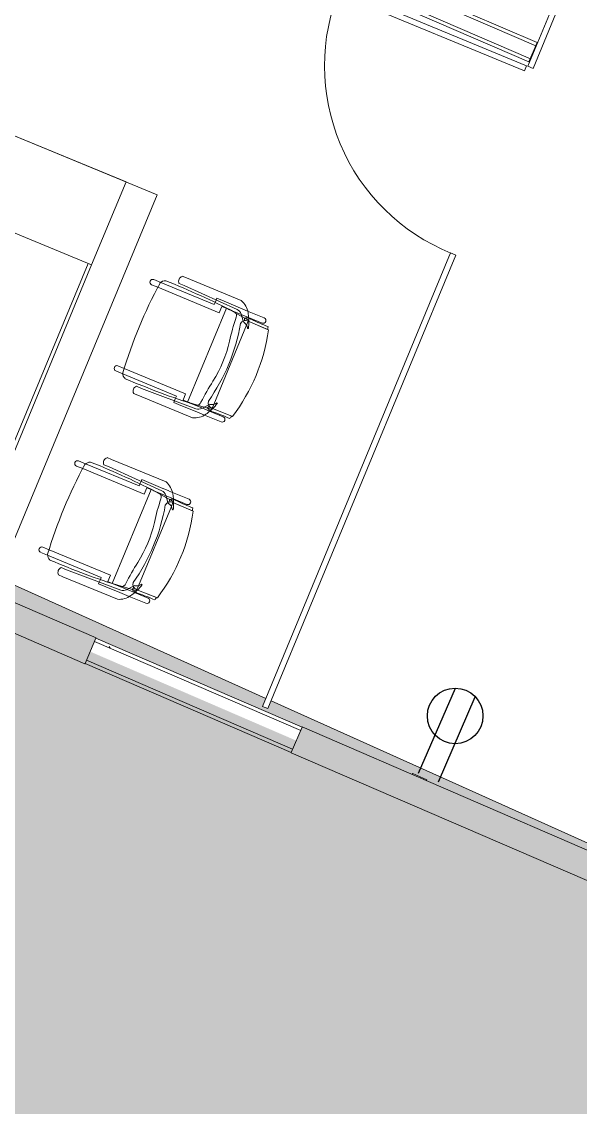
# Model space of a CAD drawing. Header units: inches. Extents: x 488 to 2071, y 800 to 2512.
# Drawn here: x 1327.2 to 1426.7, y 949 to 1142.5 of the extents above; entities that cross this region are included whole.
import ezdxf

# ---------------------------------------------------------------- set-up
doc = ezdxf.new("R2010")
doc.units = ezdxf.units.IN
doc.header["$MEASUREMENT"] = 0
for name, color, linetype, lineweight in [('A-ANNO-NOTE', 131, 'Continuous', 30), ('A-DETL-GENF', 92, 'Continuous', 9), ('A-DOOR', 31, 'Continuous', 13), ('A-Flor-Shel-Tptn', 8, 'Continuous', 9), ('A-GLAZ-CURT', 52, 'Continuous', 9), ('A-WALL', 113, 'Continuous', 9), ('A-WALL-PATT', 111, 'Continuous', 13), ('A-Wall-Shel', 8, 'Continuous', 9), ('A-Wall-Shel-Fill', 8, 'Continuous', 9), ('E-ELEC-FIXT', 91, 'Continuous', 9), ('I-FURN', 30, 'Continuous', 9), ('I-FURN-PNLS', 30, 'Continuous', 9), ('I-WALL', 2, 'Continuous', 9)]:
    doc.layers.add(name, color=color, linetype=linetype, lineweight=lineweight)
pattern_1 = [(0, (0, 0), (30.72, 7.68), [1.267, -21.773, 1.267, -21.773, -122.88]), (0, (0, 0), (30.72, 7.68), [-46.08, 1.267, -44.813, 1.267, -21.773, -53.76]), (0, (0, 0), (30.72, 7.68), [-115.2, 1.267, -14.093, 1.267, -37.133]), (120, (11.52, 3.84), (-22.011075, 22.7643), [1.267, -21.773, 1.267, -21.773, -122.88]), (120, (11.52, 3.84), (-22.011075, 22.7643), [-46.08, 1.267, -44.813, 1.267, -21.773, -53.76]), (120, (11.52, 3.84), (-22.011075, 22.7643), [-115.2, 1.267, -14.093, 1.267, -37.133]), (240, (15.36, 19.2), (-8.708925, -30.4443), [1.267, -21.773, 1.267, -21.773, -122.88]), (240, (15.36, 19.2), (-8.708925, -30.4443), [-46.08, 1.267, -44.813, 1.267, -21.773, -53.76]), (240, (15.36, 19.2), (-8.708925, -30.4443), [-115.2, 1.267, -14.093, 1.267, -37.133])]

# ---------------------------------------------------------------- blocks, each defined once
blk = doc.blocks.new('Revit Link EDITED_dwg-5488103-Level 1 POWER')
at = {"layer": 'A-Wall-Shel-Fill'}
h = blk.add_hatch(color=7, dxfattribs=at)
h.paths.add_polyline_path([(1495.18, 965.76), (1495.19, 965.78), (1463.48, 980.07), (1463.26, 979.55), (1494.82, 965.91)], flags=0)
h.paths.add_polyline_path([(1461.88, 980.15), (1462.11, 980.68), (1371.65, 1021.44), (1371.07, 1020.04), (1370.14, 1020.42), (1370.73, 1021.85), (1305.88, 1051.06), (1234.95, 1080.44), (1234.18, 1078.59), (1340.5, 1032.63), (1340.5, 1032.56), (1377.19, 1016.7), (1377.21, 1016.76), (1396.81, 1008.28), (1396.88, 1008.46), (1399.41, 1007.36), (1399.33, 1007.19), (1461.85, 980.16)], flags=0)
at = {"layer": 'A-Wall-Shel', "color": 7}
blk.add_line((1462.11, 980.68), (1371.65, 1021.44), dxfattribs=at)
at = {"layer": 'A-Wall-Shel', "color": 7, "flags": 128}
blk.add_lwpolyline([(1370.73, 1021.85), (1305.88, 1051.06), (1234.95, 1080.44)], dxfattribs=at)
blk = doc.blocks.new('Zira Wksta 9 - Type 1-V35-Level 1 POWER')
at = {"layer": 'I-FURN-PNLS'}
for p, q in [((-72, 0), (0, 0)), ((-72, -30), (-72, 0)), ((0, 0), (-72, 0)), ((-72, 0), (-72, -30)), ((-72, -30), (-72, 0)), ((-72, 0), (0, 0)), ((-72, -30), (-72, -6)), ((-72, -6), (-56, -6)), ((-56, -6), (-56, -30)), ((-56, -6), (-16, -6)), ((-16, -6), (-56, -6)), ((-56, -6), (-56, -6.69)), ((-56, -6.69), (-56, -6)), ((-56, -6.69), (-16, -6.69)), ((-16, -6.69), (-56, -6.69))]:
    blk.add_line(p, q, dxfattribs=at)
blk = doc.blocks.new('Single Glass Door - 36_ x 84_-5216420-Level 1 POWER')
at = {"layer": 'A-DOOR', "lineweight": 20}
for p, q in [((17, 38), (17, 2)), ((18, 38), (17, 38)), ((18, 2), (18, 38)), ((17, 2), (18, 2))]:
    blk.add_line(p, q, dxfattribs=at)
at = {"layer": 'A-DOOR', "lineweight": 9}
blk.add_arc((18, 2), 36, 90, 180.5, dxfattribs=at)
blk = doc.blocks.new('System Panel - Glazed-5474414-Level 1 POWER')
at = {"layer": 'A-GLAZ-CURT', "lineweight": 13}
for p, q in [((-104.52, 1.75), (-192.03, 1.75)), ((-192.03, 1.75), (-192.03, 0.75)), ((-192.03, 0.75), (-104.52, 0.75)), ((-104.52, 0.75), (-104.52, 1.75)), ((-54.52, 1.75), (-68.52, 1.75)), ((-68.52, 1.75), (-68.52, 0.75)), ((-68.52, 0.75), (-54.52, 0.75))]:
    blk.add_line(p, q, dxfattribs=at)
blk = doc.blocks.new('F-Haworth_Chair_X99-Seminar - X99 Seminar Chair with Glides-V47-Level 1 POWER')
at = {"layer": 'I-FURN'}
for p, q in [((-10.04, 10.02), (-10.04, 6.81)), ((-9.04, 7.4), (-9.04, 10.02)), ((-8.34, 11.52), (-8.42, 7.57)), ((-8.42, 7.57), (-8.34, 11.37)), ((8.42, 7.57), (8.34, 11.52)), ((8.34, 11.37), (8.42, 7.57)), ((9.04, 10.02), (9.04, 7.4)), ((10.04, 6.81), (10.04, 10.02)), ((-7.18, 7.99), (-7.21, 8.13)), ((7.21, 8.13), (7.18, 7.99)), ((-10.04, 6.81), (-10.04, 6.17)), ((-10.04, 6.14), (-10.04, 5)), ((-9.13, 5.92), (-8.07, 6.77)), ((-9.04, 5.99), (-9.04, 7.4)), ((-9.04, 3.62), (-9.04, 5.99)), ((-8.75, 6.22), (-8.88, 4.99)), ((-8.68, 6.87), (-8.75, 6.22)), ((-8.62, 7.42), (-8.68, 6.91)), ((-8.6, 7.6), (-8.62, 7.43)), ((-8.61, 6.81), (-8.23, 6.95)), ((-8.58, 7.6), (-8.6, 7.6)), ((-8.49, 7.6), (-8.56, 7.6)), ((-7.65, 7.6), (-8.4, 7.6)), ((-8.07, 6.77), (-7.95, 6.87)), ((7.65, 7.6), (-7.65, 7.6)), ((8.4, 7.6), (7.65, 7.6)), ((7.95, 6.87), (8.07, 6.77)), ((8.07, 6.77), (9.13, 5.92)), ((8.23, 6.95), (8.61, 6.81)), ((8.56, 7.6), (8.49, 7.6)), ((8.62, 7.43), (8.6, 7.6)), ((8.64, 7.21), (8.62, 7.42)), ((8.68, 6.91), (8.65, 7.19)), ((8.75, 6.22), (8.68, 6.87)), ((8.88, 4.99), (8.75, 6.22)), ((9.04, 7.4), (9.04, 5.99)), ((9.04, 5.99), (9.04, 3.62)), ((10.04, 5), (10.04, 6.81)), ((-11.32, 5.06), (-11.32, -5.48)), ((-10.04, 4.99), (-10.04, 2.27)), ((-9.92, -5.36), (-9.57, 4.97)), ((-8.9, 4.8), (-9.07, 3.2)), ((-8.88, 4.99), (-8.89, 4.91)), ((8.89, 4.91), (8.88, 4.99)), ((9.07, 3.2), (8.9, 4.8)), ((9.57, 4.97), (9.92, -5.36)), ((10.04, 2.27), (10.04, 4.99)), ((11.32, -5.48), (11.32, 5.06)), ((-10.04, 2.27), (-10.07, 2.27)), ((-10.07, 2.27), (-10.07, 0.89)), ((-9.07, 3.2), (-9.07, 3.12)), ((-9.07, 3.12), (9.07, 3.12)), ((-9.04, 3.43), (-9.04, 3.62)), ((-9.04, 3.12), (-9.04, 3.43)), ((-9.04, 2.27), (-9.04, 3.12)), ((-7.83, 2.27), (-9.04, 2.27)), ((-7.83, -9.57), (-7.83, 2.27)), ((9.04, 2.27), (7.83, 2.27)), ((7.83, 2.27), (7.83, -9.57)), ((9.04, 3.62), (9.04, 3.43)), ((9.04, 3.43), (9.04, 3.12)), ((9.04, 3.12), (9.04, 2.27)), ((9.07, 3.12), (9.07, 3.2)), ((10.07, 2.27), (10.04, 2.27)), ((10.07, 0.89), (10.07, 2.27)), ((-10.07, 0.89), (-9.71, 0.89)), ((-9.71, 0.89), (-9.2, 0.89)), ((-9.2, 0.89), (-8.82, 0.89)), ((-8.82, 0.89), (-8.82, -9.44)), ((8.82, 0.89), (9.2, 0.89)), ((8.82, -9.44), (8.82, 0.89)), ((9.2, 0.89), (9.71, 0.89)), ((9.71, 0.89), (10.07, 0.89)), ((-11.32, -5.48), (-11.3, -6.32)), ((-9.92, -6.36), (-9.92, -5.36)), ((9.92, -5.36), (9.92, -6.36)), ((11.3, -6.32), (11.32, -5.48)), ((-8.82, -9.44), (-8.82, -10.78)), ((-7.83, -10.78), (-7.83, -9.57)), ((7.83, -9.57), (7.83, -10.78)), ((8.82, -10.78), (8.82, -9.44))]:
    blk.add_line(p, q, dxfattribs=at)
for centre, radius, start, end in [((0, -20.29), 32.89, 75.3075, 104.696), ((-9.54, 10.02), 0.498, 360, 180), ((-36.06, 10.03), 27.2, 355.9857, 2.5118), ((0, -20.73), 33.17, 104.5766, 105.5522), ((0, -20.73), 33.17, 74.4478, 75.4234), ((36.06, 10.03), 27.2, 177.4882, 184.0143), ((9.54, 10.02), 0.498, 360, 180), ((-5.2, 7.86), 3.74, 175.9857, 189.9064), ((-4.71, -1.15), 9.61, 105.0666, 112.7369), ((-6.55, 6.76), 1.38, 117.0503, 145.9813), ((6.55, 6.76), 1.38, 34.0187, 62.9497), ((4.71, -1.15), 9.61, 67.2631, 74.9334), ((5.2, 7.86), 3.74, 350.0936, 4.0143), ((-7.87, 3.92), 3.63, 121.9522, 161.8211), ((-4.71, -1.15), 9.61, 116.0036, 121.9522), ((-8.18, 4.9), 1.39, 132.8922, 177.1987), ((-4.71, -1.15), 9.61, 113.5094, 116.0036), ((-8.28, 7.33), 0.613, 189.9064, 237.4573), ((-4.71, -1.15), 9.61, 112.927, 113.3607), ((-7.37, 7.55), 1.05, 178.8214, 214.7998), ((-7.37, 7.55), 1.05, 178.8214, 264.0446), ((-11.32, 48.08), 42.84, 274.2301, 280.0233), ((-6.55, 6.76), 1.38, 170.6529, 174.9122), ((-6.55, 6.76), 1.38, 147.5752, 169.1001), ((0, -26.49), 33.83, 77.2285, 102.7715), ((0, -15.97), 22.19, 79.9767, 100.0233), ((11.32, 48.08), 42.84, 259.9767, 265.7699), ((7.37, 7.55), 1.05, 275.9554, 1.1786), ((6.55, 6.76), 1.38, 5.0878, 32.4248), ((7.37, 7.55), 1.05, 325.2002, 1.1786), ((4.71, -1.15), 9.61, 66.6393, 67.073), ((4.71, -1.15), 9.61, 63.9964, 66.4906), ((8.28, 7.33), 0.613, 302.5427, 350.0936), ((4.71, -1.15), 9.61, 58.0478, 63.9964), ((8.18, 4.9), 1.39, 2.8013, 47.1078), ((7.87, 3.92), 3.63, 18.1789, 58.0478), ((144.06, -7.32), 153.52, 175.4787, 180.5251), ((-8.24, 4.59), 0.763, 84.2338, 165.7662), ((8.24, 4.59), 0.763, 14.2338, 95.7662), ((-144.06, -7.32), 153.52, 359.4749, 4.5213), ((-10.58, -5.68), 0.956, 221.8901, 314.1099), ((10.58, -5.68), 0.956, 225.8901, 318.1099), ((-8.21, -8.28), 1.31, 200.0433, 249.9567), ((0, 75.01), 84.96, 264.1475, 275.8525), ((8.21, -8.28), 1.31, 290.0433, 339.9567), ((-8.32, -10.78), 0.495, 180, 360), ((8.32, -10.78), 0.495, 180, 360)]:
    blk.add_arc(centre, radius, start, end, dxfattribs=at)
blk = doc.blocks.new('F-Haworth_Chair_X99-Seminar - X99 Seminar Chair with Glides-V48-Level 1 POWER')
at = {"layer": 'I-FURN'}
for p, q in [((-10.04, 10.02), (-10.04, 6.81)), ((-9.04, 7.4), (-9.04, 10.02)), ((-8.34, 11.52), (-8.42, 7.57)), ((-8.42, 7.57), (-8.34, 11.37)), ((8.42, 7.57), (8.34, 11.52)), ((8.34, 11.37), (8.42, 7.57)), ((9.04, 10.02), (9.04, 7.4)), ((10.04, 6.81), (10.04, 10.02)), ((-7.18, 7.99), (-7.21, 8.13)), ((7.21, 8.13), (7.18, 7.99)), ((-10.04, 6.81), (-10.04, 5.02)), ((-9.13, 5.92), (-8.07, 6.77)), ((-9.04, 5.99), (-9.04, 7.4)), ((-9.04, 3.62), (-9.04, 5.99)), ((-8.75, 6.22), (-8.88, 4.99)), ((-8.68, 6.87), (-8.75, 6.22)), ((-8.62, 7.42), (-8.68, 6.91)), ((-8.6, 7.6), (-8.62, 7.43)), ((-8.61, 6.81), (-8.23, 6.95)), ((-8.49, 7.6), (-8.56, 7.6)), ((-7.65, 7.6), (-8.4, 7.6)), ((-8.07, 6.77), (-7.95, 6.87)), ((7.65, 7.6), (-7.65, 7.6)), ((8.4, 7.6), (7.65, 7.6)), ((7.95, 6.87), (8.07, 6.77)), ((8.07, 6.77), (9.13, 5.92)), ((8.23, 6.95), (8.61, 6.81)), ((8.56, 7.6), (8.49, 7.6)), ((8.62, 7.43), (8.6, 7.6)), ((8.68, 6.91), (8.62, 7.42)), ((8.75, 6.22), (8.68, 6.87)), ((8.88, 4.99), (8.75, 6.22)), ((9.04, 7.4), (9.04, 5.99)), ((9.04, 5.99), (9.04, 3.62)), ((10.04, 5), (10.04, 6.81)), ((-11.32, 5.06), (-11.32, -5.48)), ((-10.04, 4.99), (-10.04, 2.27)), ((-9.92, -5.36), (-9.57, 4.97)), ((-8.9, 4.8), (-9.07, 3.2)), ((-8.88, 4.99), (-8.89, 4.91)), ((8.89, 4.91), (8.88, 4.99)), ((9.07, 3.2), (8.9, 4.8)), ((9.57, 4.97), (9.92, -5.36)), ((10.04, 2.27), (10.04, 4.99)), ((11.32, -5.48), (11.32, 5.06)), ((-10.04, 2.27), (-10.07, 2.27)), ((-10.07, 2.27), (-10.07, 0.89)), ((-9.07, 3.2), (-9.07, 3.12)), ((-9.07, 3.12), (9.07, 3.12)), ((-9.04, 3.43), (-9.04, 3.62)), ((-9.04, 3.12), (-9.04, 3.43)), ((-9.04, 2.27), (-9.04, 3.12)), ((-7.83, 2.27), (-9.04, 2.27)), ((-7.83, -9.57), (-7.83, 2.27)), ((9.04, 2.27), (7.83, 2.27)), ((7.83, 2.27), (7.83, -9.57)), ((9.04, 3.62), (9.04, 3.43)), ((9.04, 3.43), (9.04, 3.12)), ((9.04, 3.12), (9.04, 2.27)), ((9.07, 3.12), (9.07, 3.2)), ((10.07, 2.27), (10.04, 2.27)), ((10.07, 0.89), (10.07, 2.27)), ((-10.07, 0.89), (-9.71, 0.89)), ((-9.71, 0.89), (-9.2, 0.89)), ((-9.2, 0.89), (-8.82, 0.89)), ((-8.82, 0.89), (-8.82, -9.44)), ((8.82, 0.89), (9.2, 0.89)), ((8.82, -9.44), (8.82, 0.89)), ((9.2, 0.89), (9.71, 0.89)), ((9.71, 0.89), (10.07, 0.89)), ((-11.32, -5.48), (-11.3, -6.32)), ((-9.92, -6.36), (-9.92, -5.36)), ((9.92, -5.36), (9.92, -6.36)), ((11.3, -6.32), (11.32, -5.48)), ((-8.82, -9.44), (-8.82, -10.78)), ((-7.83, -10.78), (-7.83, -9.57)), ((7.83, -9.57), (7.83, -10.78)), ((8.82, -10.78), (8.82, -9.44))]:
    blk.add_line(p, q, dxfattribs=at)
for centre, radius, start, end in [((0, -20.29), 32.89, 75.3075, 104.696), ((-9.54, 10.02), 0.498, 360, 180), ((-36.06, 10.03), 27.2, 355.9857, 2.5118), ((0, -20.73), 33.17, 104.5766, 105.5522), ((0, -20.73), 33.17, 74.4478, 75.4234), ((36.06, 10.03), 27.2, 177.4882, 184.0143), ((9.54, 10.02), 0.498, 360, 180), ((-5.2, 7.86), 3.74, 175.9857, 189.9064), ((-4.71, -1.15), 9.61, 105.0666, 112.7369), ((-6.55, 6.76), 1.38, 117.0503, 145.9813), ((6.55, 6.76), 1.38, 34.0187, 62.9497), ((4.71, -1.15), 9.61, 67.2631, 74.9334), ((5.2, 7.86), 3.74, 350.0936, 4.0143), ((-7.87, 3.92), 3.63, 121.9522, 161.8211), ((-4.71, -1.15), 9.61, 116.0036, 121.9522), ((-8.18, 4.9), 1.39, 132.8922, 177.1987), ((-4.71, -1.15), 9.61, 113.5094, 116.0036), ((-8.28, 7.33), 0.613, 189.9064, 237.4573), ((-4.71, -1.15), 9.61, 112.927, 113.3607), ((-7.37, 7.55), 1.05, 178.8214, 214.7998), ((-7.37, 7.55), 1.05, 178.8214, 264.0446), ((-11.32, 48.08), 42.84, 274.2301, 280.0233), ((-6.55, 6.76), 1.38, 147.5752, 174.9122), ((0, -26.49), 33.83, 77.2285, 102.7715), ((0, -15.97), 22.19, 79.9767, 100.0233), ((11.32, 48.08), 42.84, 259.9767, 265.7699), ((7.37, 7.55), 1.05, 275.9554, 1.1786), ((6.55, 6.76), 1.38, 5.0878, 32.4248), ((7.37, 7.55), 1.05, 325.2002, 1.1786), ((4.71, -1.15), 9.61, 66.6393, 67.073), ((4.71, -1.15), 9.61, 63.9964, 66.4906), ((8.28, 7.33), 0.613, 302.5427, 350.0936), ((4.71, -1.15), 9.61, 58.0478, 63.9964), ((8.18, 4.9), 1.39, 2.8013, 47.1078), ((7.87, 3.92), 3.63, 18.1789, 58.0478), ((144.06, -7.32), 153.52, 175.4787, 180.5251), ((-8.24, 4.59), 0.763, 84.2338, 165.7662), ((8.24, 4.59), 0.763, 14.2338, 95.7662), ((-144.06, -7.32), 153.52, 359.4749, 4.5213), ((-10.58, -5.68), 0.956, 221.8901, 314.1099), ((10.58, -5.68), 0.956, 225.8901, 318.1099), ((-8.21, -8.28), 1.31, 200.0433, 249.9567), ((0, 75.01), 84.96, 264.1475, 275.8525), ((8.21, -8.28), 1.31, 290.0433, 339.9567), ((-8.32, -10.78), 0.495, 180, 360), ((8.32, -10.78), 0.495, 180, 360)]:
    blk.add_arc(centre, radius, start, end, dxfattribs=at)
blk = doc.blocks.new('PS - Power Device _Wall Base_ - Duplex-4862727-Level 1 POWER')
at = {"layer": 'E-ELEC-FIXT'}
for p, q in [((1445.44, 1403.21), (1445.36, 1403.04)), ((1447.89, 1401.94), (1445.36, 1403.04)), ((1447.89, 1401.94), (1447.96, 1402.12))]:
    blk.add_line(p, q, dxfattribs=at)

msp = doc.modelspace()

# ---------------------------------------------------------------- hatches: boundary and pattern name
at = {"layer": 'A-DETL-GENF'}
h = msp.add_hatch(color=9, dxfattribs=at)
h.paths.add_polyline_path([(1231.21, 799.94), (1415.16, 799.94), (1461.44, 911.67), (1454.19, 914.67), (1460.19, 929.16), (1467.44, 926.16), (1483.65, 965.29), (1375.23, 1012.17), (1376.16, 1014.32), (1339.44, 1030.19), (1338.51, 1028.04), (1114.81, 1124.75), (1093.18, 1072.51), (1093.12, 1072.51), (1093.09, 1072.46), (997, 1112.26), (954.85, 1010.5), (954.06, 1010.84), (953.51, 1009.5), (920.23, 1023.28), (831.49, 809.04), (756.81, 839.97), (759.15, 845.61), (547.33, 933.35), (585.4, 1025.28), (752.68, 955.99), (848.55, 1187.43), (864.26, 1180.91), (870.06, 1194.9), (874.34, 1193.12), (905.88, 1265.96), (939.16, 1252.24), (939.58, 1253.23), (905.48, 1267.36), (888.45, 1226.24), (883.83, 1228.16), (902.78, 1273.89), (941.49, 1257.87), (943.66, 1263.09), (943.83, 1263.02), (958.13, 1296.06), (957.43, 1296.35), (996.19, 1389.93), (798.83, 1471.68), (838.32, 1567.02), (675.55, 1959.92), (630.52, 1928.39), (509.26, 1978.61), (488.05, 1927.42), (488.05, 799.94), (962.16, 799.94)], flags=0)
h.paths.add_polyline_path([(776.32, 846.05), (776.32, 846.05), (774.9, 846.64)], flags=0)
h.paths.add_polyline_path([(771.7, 847.96), (773.87, 853.2), (778.49, 851.28), (792.27, 884.54), (787.64, 886.46), (791.76, 896.39), (782.02, 900.42), (885.31, 1149.79), (845.1, 1166.44), (737.24, 906.04), (608.76, 959.26), (610.61, 963.74), (734.62, 912.38), (750.86, 951.6), (588.29, 1018.94), (553.94, 936.02), (761.06, 850.23), (761.82, 852.06), (771.32, 848.12)], flags=0)
h.paths.add_polyline_path([(793.67, 901.01), (895.06, 1145.78), (889.96, 1147.88), (788.57, 903.12), (792.27, 901.59)], flags=0)
h.paths.add_polyline_path([(1208.68, 1017.04), (1194.19, 1023.04), (1200.19, 1037.54), (1214.69, 1031.54), (1213.24, 1028.04)], flags=0)
h.paths.add_polyline_path([(1090.45, 1079.14), (1112.07, 1131.34), (1230.33, 1082.36), (1281.61, 1206.16), (1128.37, 1269.63), (1102.35, 1206.86), (1094.97, 1209.92), (1123.94, 1280.18), (1040.89, 1314.58), (990.18, 1192.17), (1069.67, 1159.21), (1060.48, 1137.02), (1055.86, 1138.93), (1063.1, 1156.5), (988.25, 1187.5), (980.98, 1169.95), (980.1, 1170.31), (966.38, 1137.03), (967.2, 1136.69), (964.91, 1131.14), (1039.78, 1100.13), (1042.08, 1105.67), (1046.7, 1103.76), (1044.4, 1098.22), (1088.56, 1079.93)], flags=0)
h.paths.add_polyline_path([(887.16, 1154.26), (891.3, 1164.3), (851.25, 1180.89), (847.09, 1170.85), (885.31, 1155.02)], flags=0)
h.paths.add_polyline_path([(904.36, 1164.29), (905.85, 1167.9), (870.61, 1183.16), (868.88, 1179), (904.34, 1164.3)], flags=0)
h.paths.add_polyline_path([(1283.14, 1209.85), (1287.81, 1221.14), (1134.66, 1284.58), (1129.99, 1273.29), (1281.61, 1210.49)], flags=0)
h.paths.add_polyline_path([(1289.34, 1224.83), (1290.07, 1226.59), (1331.78, 1327.29), (1322.58, 1336.49), (1309.06, 1349.25), (1221.09, 1385.7), (1246.73, 1447.6), (1198.68, 1467.46), (1196.39, 1461.95), (1191.73, 1463.89), (1193.99, 1469.44), (1118.06, 1500.89), (1115.77, 1495.35), (1114.37, 1495.93), (1100.65, 1462.65), (1101.99, 1462.09), (1095.1, 1445.46), (1171.08, 1414.03), (1177.95, 1430.63), (1182.62, 1428.69), (1173.78, 1407.4), (1093.17, 1440.79), (1042.46, 1318.38), (1081.48, 1302.23), (1125.55, 1284.06), (1154.48, 1354.23), (1162.11, 1351.08), (1136.1, 1288.31), (1287.81, 1225.47)], flags=0)
h.paths.add_polyline_path([(589.16, 1272.98), (574.66, 1278.98), (580.66, 1293.48), (595.16, 1287.48)], flags=0)
h.paths.add_polyline_path([(1338.28, 1342.98), (1375.21, 1432.15), (1292.74, 1466.31), (1291.68, 1465.88), (1291.54, 1466.2), (1289.55, 1465.37), (1287.64, 1469.99), (1294.3, 1472.75), (1263.3, 1547.54), (1207.64, 1524.53), (1195.14, 1554.67), (1168.82, 1543.77), (1168.46, 1544.64), (1135.2, 1530.87), (1135.56, 1529.99), (1128.98, 1527.25), (1120, 1505.56), (1246.75, 1453.06), (1254.38, 1456.21), (1256.29, 1451.59), (1254.59, 1450.89), (1254.72, 1450.57), (1253.1, 1449.9), (1234.13, 1404.09), (1257.45, 1394.41), (1250.97, 1378.72), (1331.47, 1345.38), (1333.68, 1347.58), (1338.22, 1343.04)], flags=0)
h.paths.add_polyline_path([(1246.34, 1380.64), (1250.93, 1391.72), (1232.21, 1399.47), (1227.64, 1388.39), (1238.78, 1383.77)], flags=0)
h.paths.add_polyline_path([(717.73, 1583.41), (703.24, 1589.41), (709.24, 1603.9), (723.74, 1597.9)], flags=0)
at = {"layer": 'A-WALL-PATT', "lineweight": 9}
h = msp.add_hatch(dxfattribs=at)
h.set_pattern_fill('FP_1', color=256, style=0, pattern_type=2)
h.set_pattern_definition(pattern_1)
h.paths.add_polyline_path([(1418.79, 1138.2), (1419.03, 1138.78), (1283.4, 1197.42), (1283.16, 1196.84), (1417.84, 1138.62)], flags=0)
h = msp.add_hatch(dxfattribs=at)
h.set_pattern_fill('FP_1', color=256, style=0, pattern_type=2)
h.set_pattern_definition(pattern_1)
h.paths.add_polyline_path([(1417.6, 1135.32), (1417.84, 1135.89), (1282.2, 1194.53), (1281.96, 1193.96), (1416.26, 1135.89)], flags=0)
h = msp.add_hatch(color=7, dxfattribs=at)
h.paths.add_polyline_path([(1495.22, 960.29), (1497.2, 964.88), (1377.21, 1016.76), (1375.25, 1012.15), (1494.82, 960.46)], flags=0)
h.paths.add_polyline_path([(1338.51, 1028.04), (1340.47, 1032.64), (1112.12, 1131.32), (1110.22, 1126.74), (1334.27, 1029.87)], flags=0)
h = msp.add_hatch(dxfattribs=at)
h.set_pattern_fill('FP_1', color=256, style=0, pattern_type=2)
h.set_pattern_definition(pattern_1)
h.paths.add_polyline_path([(1376.94, 1016.12), (1377.19, 1016.7), (1340.47, 1032.57), (1340.22, 1032), (1376.42, 1016.35)], flags=0)

# ---------------------------------------------------------------- linework, layer by layer
at = {"layer": 'A-ANNO-NOTE'}
for p, q in [((1397.94, 1008.51), (1404.5, 1023.67)), ((1397.94, 1008.51), (1404.5, 1023.67)), ((1401.46, 1006.98), (1408.02, 1022.15))]:
    msp.add_line(p, q, dxfattribs=at)
msp.add_circle((1404.45, 1018.73), 4.95, dxfattribs=at)
at = {"layer": 'A-WALL', "lineweight": 13}
for p, q in [((1418.79, 1138.2), (1283.16, 1196.84)), ((1417.84, 1135.89), (1282.2, 1194.53)), ((1376.94, 1016.12), (1340.22, 1032)), ((1375.5, 1012.8), (1338.79, 1028.67))]:
    msp.add_line(p, q, dxfattribs=at)
at = {"layer": 'I-WALL', "lineweight": 13}
for p, q in [((1419.03, 1138.78), (1283.4, 1197.42)), ((1281.96, 1193.96), (1417.6, 1135.32)), ((1417.6, 1135.32), (1419.03, 1138.78)), ((1377.19, 1016.7), (1340.47, 1032.57)), ((1338.54, 1028.1), (1375.25, 1012.22))]:
    msp.add_line(p, q, dxfattribs=at)
at = {"layer": 'I-WALL', "color": 55, "lineweight": 20}
for p, q in [((1114.81, 1124.75), (1338.51, 1028.04)), ((1340.5, 1032.63), (1234.18, 1078.59)), ((1340.47, 1032.57), (1340.5, 1032.63)), ((1338.51, 1028.04), (1338.54, 1028.1)), ((1377.21, 1016.76), (1377.19, 1016.7)), ((1497.2, 964.88), (1377.21, 1016.76)), ((1375.25, 1012.22), (1375.23, 1012.17)), ((1375.23, 1012.17), (1495.22, 960.29))]:
    msp.add_line(p, q, dxfattribs=at)
at = {"layer": 'I-WALL'}
for p, q in [((1338.54, 1028.1), (1340.47, 1032.57)), ((1377.19, 1016.7), (1375.25, 1012.22))]:
    msp.add_line(p, q, dxfattribs=at)

# ---------------------------------------------------------------- block references
at = {"layer": 'A-DOOR', "rotation": 67.50047900769326}
msp.add_blockref('Single Glass Door - 36_ x 84_-5216420-Level 1 POWER', (1412.14, 1117.23), dxfattribs=at)
at = {"layer": 'A-Flor-Shel-Tptn', "color": 7}
msp.add_blockref('Revit Link EDITED_dwg-5488103-Level 1 POWER', (0, 0), dxfattribs=at)
at = {"layer": 'A-GLAZ-CURT', "rotation": 67.50047900769326}
msp.add_blockref('System Panel - Glazed-5474414-Level 1 POWER', (1445.25, 1197.17), dxfattribs=at)
at = {"layer": 'E-ELEC-FIXT', "rotation": 180}
msp.add_blockref('PS - Power Device _Wall Base_ - Duplex-4862727-Level 1 POWER', (2844.77, 2410.4), dxfattribs=at)
at = {"layer": 'I-FURN'}
for name, p, rotation in [('Zira Wksta 9 - Type 1-V35-Level 1 POWER', (1323.81, 1045.1), 247.4999825369525), ('F-Haworth_Chair_X99-Seminar - X99 Seminar Chair with Glides-V48-Level 1 POWER', (1357.34, 1084.24), 247.4999825369527), ('F-Haworth_Chair_X99-Seminar - X99 Seminar Chair with Glides-V47-Level 1 POWER', (1343.95, 1051.91), 247.4999825369527)]:
    msp.add_blockref(name, p, dxfattribs=dict(at, rotation=rotation))

doc.saveas('drawing.dxf')
